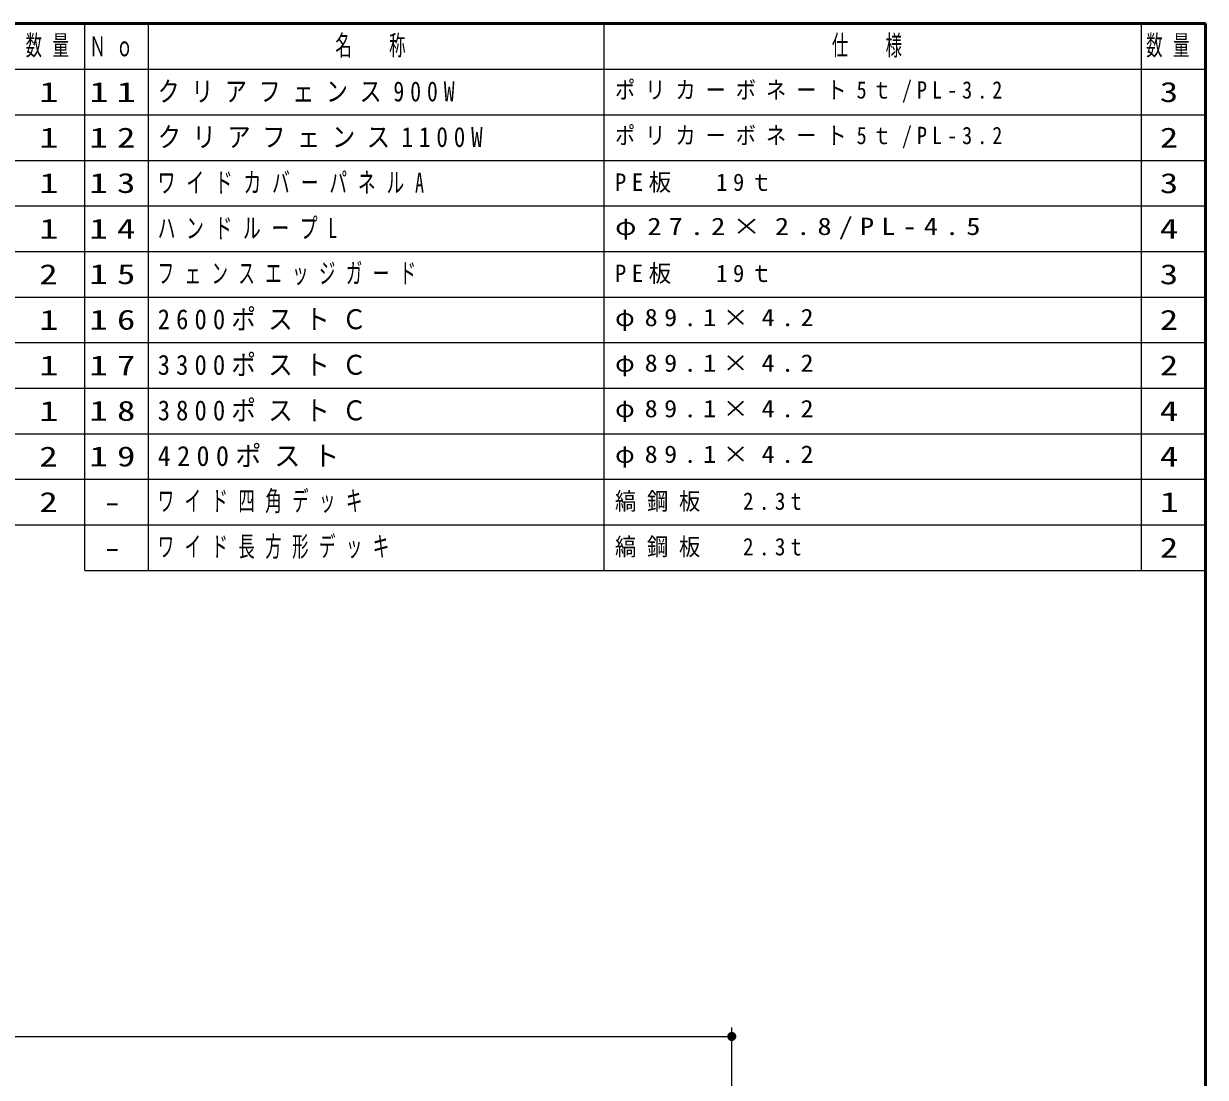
# Model space of a CAD drawing. Units: millimetres on the paper. Extents: x -385 to 0, y -594 to 267.
# Drawn here: x -129.7 to 0, y 151.4 to 267 of the extents above; entities that cross this region are included whole.
import ezdxf
from ezdxf.enums import TextEntityAlignment as Align

# ---------------------------------------------------------------- set-up
doc = ezdxf.new("R2010")
doc.units = ezdxf.units.MM
for name, color, linetype, lineweight in [('1_60', 2, 'Continuous', 25), ('CLASS1', 7, 'Continuous', 13), ('LY_3', 7, 'Continuous', 13)]:
    doc.layers.add(name, color=color, linetype=linetype, lineweight=lineweight)
doc.styles.add('ＭＳ ゴシック', font='')
doc.styles.get('ＭＳ ゴシック').set_extended_font_data('MS Gothic')

# ---------------------------------------------------------------- blocks, each defined once
blk = doc.blocks.new('filled_dot')
at = {"color": 0, "linetype": 'Continuous', "lineweight": -2, "const_width": 1.25}
blk.add_lwpolyline([(-0.625, 0, 1), (0.625, 0, 1)], format="xyb", close=True, dxfattribs=at)

msp = doc.modelspace()

# ---------------------------------------------------------------- linework, layer by layer
at = {"layer": '1_60', "color": 7, "lineweight": 13}
for p, q in [((-320.041, 155.86), (-51.989, 155.86)), ((-51.989, 146.86), (-51.989, 156.86))]:
    msp.add_line(p, q, dxfattribs=at)
at = {"layer": 'CLASS1', "lineweight": 25}
for p, q in [((-246, 267), (-123, 267)), ((-123, 207), (-123, 267)), ((-123, 267), (0, 267)), ((-116, 207), (-116, 267)), ((-66, 207), (-66, 267)), ((-7, 207), (-7, 267)), ((0, 207), (0, 267)), ((-246, 262), (-123, 262)), ((-123, 262), (0, 262)), ((-246, 257), (-123, 257)), ((-123, 257), (0, 257)), ((-246, 252), (-123, 252)), ((-123, 252), (0, 252)), ((-246, 247), (-123, 247)), ((-123, 247), (0, 247)), ((-246, 242), (-123, 242)), ((-123, 242), (0, 242)), ((-246, 237), (-123, 237)), ((-123, 237), (0, 237)), ((-246, 232), (-123, 232)), ((-123, 232), (0, 232)), ((-246, 227), (-123, 227)), ((-123, 227), (0, 227)), ((-246, 222), (-123, 222)), ((-123, 222), (0, 222)), ((-246, 217), (-123, 217)), ((-123, 217), (0, 217)), ((-246, 212), (-123, 212)), ((-123, 212), (0, 212)), ((-123, 207), (0, 207))]:
    msp.add_line(p, q, dxfattribs=at)
at = {"layer": 'LY_3', "lineweight": 50}
for p, q in [((0, 267), (-385, 267)), ((0, 0), (0, 267))]:
    msp.add_line(p, q, dxfattribs=at)

# ---------------------------------------------------------------- block references
at = {"layer": '1_60', "color": 7, "lineweight": 13, "xscale": 0.4, "yscale": 0.4, "rotation": 180}
msp.add_blockref('filled_dot', (-51.989, 155.86), dxfattribs=at)

# ---------------------------------------------------------------- texts
at = {"layer": 'CLASS1', "style": 'ＭＳ ゴシック'}
for s, width, p in [('1', 1.4, (-128, 259.5)), ('3', 1.35, (-5, 259.5)), ('2', 1.35, (-5, 254.5)), ('1', 1.4, (-128, 254.5)), ('1', 1.4, (-128, 249.5)), ('3', 1.35, (-5, 249.5)), ('1', 1.4, (-128, 244.5)), ('4', 1.35, (-5, 244.5)), ('2', 1.35, (-128, 239.5)), ('3', 1.35, (-5, 239.5)), ('1', 1.4, (-128, 234.5)), ('2', 1.35, (-5, 234.5)), ('1', 1.4, (-128, 229.5)), ('2', 1.35, (-5, 229.5)), ('1', 1.4, (-128, 224.5)), ('4', 1.35, (-5, 224.5)), ('2', 1.35, (-128, 219.5)), ('4', 1.35, (-5, 219.5)), ('2', 1.35, (-128, 214.5)), ('1', 1.4, (-5, 214.5)), ('-', 1.35, (-121, 214.5)), ('2', 1.35, (-5, 209.5)), ('-', 1.35, (-121, 209.5))]:
    msp.add_text(s, height=2.199, dxfattribs=dict(at, width=width)).set_placement(p, align=Align.MIDDLE_LEFT)
at = {"layer": 'CLASS1', "attachment_point": 4, "style": 'ＭＳ ゴシック'}
for s, insert, char_height in [('\\T1.64;\\W0.6;数量', (-129.5, 264.5), 2.199), ('\\T1.64;\\W0.6;名\u3000称', (-95.5, 264.5), 2.199), ('\\T1.64;\\W0.6;仕\u3000様', (-41, 264.5), 2.199), ('\\T1.64;\\W0.6;数量', (-6.5, 264.5), 2.199), ('\\T1.64;\\W0.6;Ｎｏ', (-122.5, 264.5), 2.199), ('\\T1.54;\\W0.8;クリアフェンス900W', (-115, 259.5), 2.199), ('\\T1.5;\\W0.85;ポリカーボネート5ｔ/PL-3.2', (-64.8, 259.5), 1.906), ('\\T1.43;\\W1.4;11', (-122.5, 259.5), 2.199), ('\\T1.5;\\W1.35;12', (-122.5, 254.5), 2.199), ('\\T1.5;\\W0.85;クリアフェンス1100W', (-115, 254.5), 2.199), ('\\T1.5;\\W0.85;ポリカーボネート5ｔ/PL-3.2', (-64.8, 254.5), 1.906), ('\\T1.5;\\W1.35;13', (-122.5, 249.5), 2.199), ('\\T1.61;\\W0.65;ワイドカバーパネルA', (-115, 249.5), 2.199), ('\\T1.5;\\W0.95;PE板\u300019ｔ', (-64.8, 249.5), 1.906), ('\\T1.5;\\W1.35;14', (-122.5, 244.5), 2.199), ('\\T1.6;\\W0.65;ハンドループL', (-115, 244.5), 2.199), ('\\T1.5;\\W1.2;φ27.2×2.8/PL-4.5', (-64.8, 244.5), 1.906), ('\\T1.5;\\W1.35;15', (-122.5, 239.5), 2.199), ('\\T1.64;\\W0.6;フェンスエッジガード', (-115, 239.5), 2.199), ('\\T1.5;\\W0.95;PE板\u300019ｔ', (-64.8, 239.5), 1.906), ('\\T1.5;\\W1.35;16', (-122.5, 234.5), 2.199), ('\\T1.5;\\W0.9;2600ポストＣ', (-115, 234.5), 2.199), ('\\T1.5;\\W1.1;φ89.1×4.2', (-64.8, 234.5), 1.906), ('\\T1.5;\\W0.9;3300ポストＣ', (-115, 229.5), 2.199), ('\\T1.5;\\W1.35;17', (-122.5, 229.5), 2.199), ('\\T1.5;\\W1.1;φ89.1×4.2', (-64.8, 229.5), 1.906), ('\\T1.5;\\W0.9;3800ポストＣ', (-115, 224.5), 2.199), ('\\T1.5;\\W1.35;18', (-122.5, 224.5), 2.199), ('\\T1.5;\\W1.1;φ89.1×4.2', (-64.8, 224.5), 1.906), ('\\T1.5;\\W1.35;19', (-122.5, 219.5), 2.199), ('\\T1.5;\\W0.95;4200ポスト', (-115, 219.5), 2.199), ('\\T1.5;\\W1.1;φ89.1×4.2', (-64.8, 219.5), 1.906), ('\\T1.64;\\W0.6;ワイド四角デッキ', (-115, 214.5), 2.199), ('\\T1.5;\\W0.9;縞鋼板\u30002.3t', (-64.8, 214.5), 1.906), ('\\T1.64;\\W0.6;ワイド長方形デッキ', (-115, 209.5), 2.199), ('\\T1.5;\\W0.9;縞鋼板\u30002.3t', (-64.8, 209.5), 1.906)]:
    msp.add_mtext(s, dxfattribs=dict(at, insert=insert, char_height=char_height))

doc.saveas('drawing.dxf')
